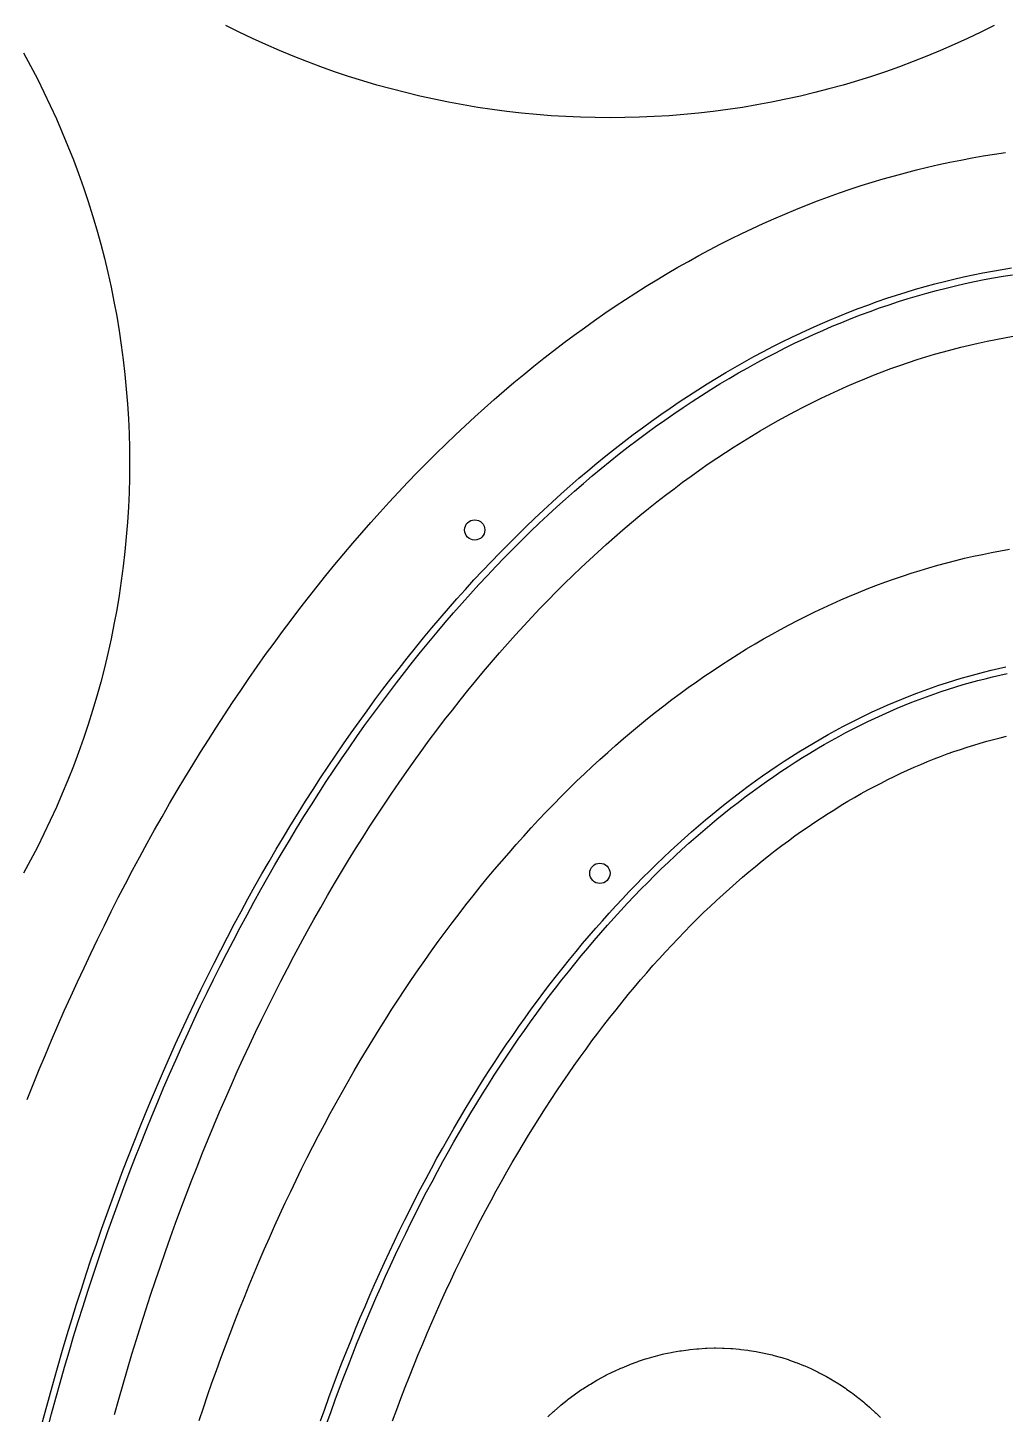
# Model space of a CAD drawing. Header units: metres. Extents: x 10 to 1210, y 10 to 2778.
# Drawn here: x 859 to 1003.4, y 2258.5 to 2463.3 of the extents above; entities that cross this region are included whole.
import ezdxf

# ---------------------------------------------------------------- set-up
doc = ezdxf.new("R2010")
doc.units = ezdxf.units.M
for name, color, linetype in [('ACIKLIK', 5, 'Continuous'), ('ASKI_DELIK', 6, 'Continuous'), ('CAM_SABLON', 4, 'Continuous'), ('DIS_KENAR_V91_Z3', 1, 'Continuous'), ('LAMBA_T4_Z4', 3, 'Continuous')]:
    doc.layers.add(name, color=color, linetype=linetype)

msp = doc.modelspace()

# ---------------------------------------------------------------- linework, layer by layer
at = {"layer": 'ACIKLIK'}
for points in [[(871.79, 2258.46), (872.41, 2260.69), (873.05, 2262.92), (873.7, 2265.14), (874.36, 2267.35), (875.03, 2269.54), (875.71, 2271.73), (876.4, 2273.91), (877.11, 2276.07), (877.83, 2278.22), (878.56, 2280.37), (879.3, 2282.5), (880.05, 2284.62), (880.81, 2286.73), (881.59, 2288.82), (882.37, 2290.91), (883.17, 2292.98), (883.98, 2295.04), (884.79, 2297.09), (885.62, 2299.12), (886.46, 2301.14), (887.31, 2303.15), (888.17, 2305.15), (889.04, 2307.13), (889.92, 2309.09), (890.81, 2311.05), (891.72, 2312.99), (892.63, 2314.92), (893.55, 2316.83), (894.48, 2318.72), (895.42, 2320.61), (896.37, 2322.47), (897.33, 2324.33), (898.29, 2326.17), (899.27, 2327.99), (900.26, 2329.8), (901.25, 2331.59), (902.26, 2333.36), (903.27, 2335.12), (904.29, 2336.87), (905.32, 2338.6), (906.36, 2340.31), (907.41, 2342.01), (908.46, 2343.69), (909.52, 2345.35), (910.59, 2346.99), (911.67, 2348.62), (912.76, 2350.24), (913.85, 2351.83), (914.95, 2353.41), (916.06, 2354.97), (917.17, 2356.51), (918.29, 2358.04), (919.42, 2359.55), (920.56, 2361.04), (921.7, 2362.51), (922.84, 2363.96), (924, 2365.4), (925.16, 2366.82), (926.32, 2368.22), (927.5, 2369.6), (928.67, 2370.96), (929.86, 2372.31), (931.04, 2373.63), (932.24, 2374.94), (933.44, 2376.23), (934.64, 2377.5), (935.85, 2378.75), (937.06, 2379.98), (938.28, 2381.19), (939.5, 2382.39), (940.73, 2383.56), (941.96, 2384.72), (943.19, 2385.85), (944.43, 2386.97), (945.67, 2388.07), (946.91, 2389.15), (948.16, 2390.21), (949.41, 2391.24), (950.67, 2392.26), (951.92, 2393.26), (953.18, 2394.25), (954.45, 2395.21), (955.71, 2396.15), (956.98, 2397.07), (958.25, 2397.97), (959.52, 2398.86), (960.79, 2399.72), (962.07, 2400.57), (963.35, 2401.39), (964.62, 2402.2), (965.9, 2402.98), (967.19, 2403.75), (968.47, 2404.5), (969.75, 2405.23), (971.04, 2405.93), (972.32, 2406.62), (973.61, 2407.29), (974.9, 2407.94), (976.19, 2408.58), (977.48, 2409.19), (978.77, 2409.78), (980.05, 2410.36), (981.34, 2410.91), (982.63, 2411.45), (983.93, 2411.96), (985.22, 2412.46), (986.51, 2412.94), (987.8, 2413.4), (989.09, 2413.85), (990.38, 2414.27), (991.67, 2414.68), (992.96, 2415.06), (994.25, 2415.43), (995.54, 2415.78), (996.83, 2416.11), (998.12, 2416.43), (999.41, 2416.72), (1000.7, 2417), (1001.98, 2417.26), (1003.27, 2417.5), (1004.56, 2417.72)], [(912.86, 2257.52), (913.47, 2259.17), (914.09, 2260.82), (914.72, 2262.46), (915.35, 2264.08), (916, 2265.7), (916.65, 2267.3), (917.32, 2268.9), (917.99, 2270.48), (918.67, 2272.06), (919.35, 2273.62), (920.05, 2275.17), (920.75, 2276.71), (921.46, 2278.24), (922.18, 2279.76), (922.9, 2281.26), (923.63, 2282.76), (924.37, 2284.24), (925.12, 2285.71), (925.88, 2287.17), (926.64, 2288.61), (927.41, 2290.05), (928.18, 2291.47), (928.96, 2292.88), (929.75, 2294.27), (930.55, 2295.66), (931.35, 2297.03), (932.16, 2298.38), (932.97, 2299.73), (933.8, 2301.06), (934.62, 2302.38), (935.46, 2303.68), (936.3, 2304.97), (937.14, 2306.25), (937.99, 2307.51), (938.85, 2308.76), (939.71, 2309.99), (940.57, 2311.22), (941.45, 2312.42), (942.32, 2313.62), (943.2, 2314.79), (944.09, 2315.96), (944.98, 2317.11), (945.88, 2318.24), (946.78, 2319.36), (947.68, 2320.47), (948.59, 2321.56), (949.5, 2322.64), (950.42, 2323.7), (951.34, 2324.75), (952.27, 2325.78), (953.2, 2326.79), (954.13, 2327.8), (955.06, 2328.78), (956, 2329.75), (956.94, 2330.71), (957.89, 2331.65), (958.83, 2332.58), (959.78, 2333.49), (960.73, 2334.38), (961.69, 2335.26), (962.65, 2336.12), (963.61, 2336.97), (964.57, 2337.8), (965.53, 2338.62), (966.5, 2339.42), (967.46, 2340.21), (968.43, 2340.98), (969.4, 2341.74), (970.37, 2342.48), (971.35, 2343.2), (972.32, 2343.91), (973.3, 2344.6), (974.27, 2345.28), (975.25, 2345.95), (976.23, 2346.59), (977.21, 2347.22), (978.19, 2347.84), (979.16, 2348.44), (980.14, 2349.03), (981.12, 2349.6), (982.1, 2350.16), (983.08, 2350.7), (984.06, 2351.22), (985.05, 2351.73), (986.03, 2352.23), (987, 2352.71), (987.98, 2353.17), (988.96, 2353.62), (989.94, 2354.06), (990.92, 2354.48), (991.9, 2354.89), (992.88, 2355.28), (993.85, 2355.66), (994.83, 2356.02), (995.81, 2356.37), (996.78, 2356.7), (997.75, 2357.02), (998.73, 2357.33), (999.7, 2357.62), (1000.67, 2357.9), (1001.65, 2358.16), (1002.62, 2358.41), (1003.59, 2358.65)]]:
    msp.add_lwpolyline(points, dxfattribs=at)
at = {"layer": 'ASKI_DELIK'}
for centre in [(925, 2389.11), (943.5, 2338.39)]:
    msp.add_circle(centre, 1.5, dxfattribs=at)
at = {"layer": 'CAM_SABLON'}
for points in [[(861.87, 2256.24), (862.49, 2258.55), (863.11, 2260.85), (863.75, 2263.14), (864.4, 2265.42), (865.06, 2267.69), (865.74, 2269.95), (866.43, 2272.2), (867.13, 2274.44), (867.84, 2276.67), (868.56, 2278.89), (869.3, 2281.1), (870.05, 2283.29), (870.81, 2285.48), (871.58, 2287.66), (872.36, 2289.82), (873.16, 2291.97), (873.96, 2294.11), (874.78, 2296.24), (875.61, 2298.35), (876.45, 2300.45), (877.3, 2302.54), (878.16, 2304.62), (879.04, 2306.69), (879.92, 2308.74), (880.82, 2310.78), (881.72, 2312.8), (882.64, 2314.81), (883.57, 2316.81), (884.5, 2318.79), (885.45, 2320.76), (886.41, 2322.72), (887.38, 2324.66), (888.36, 2326.58), (889.35, 2328.49), (890.35, 2330.39), (891.36, 2332.27), (892.37, 2334.14), (893.4, 2335.99), (894.44, 2337.82), (895.49, 2339.64), (896.54, 2341.45), (897.61, 2343.23), (898.68, 2345.01), (899.76, 2346.76), (900.86, 2348.5), (901.96, 2350.22), (903.07, 2351.93), (904.18, 2353.62), (905.31, 2355.29), (906.45, 2356.95), (907.59, 2358.59), (908.74, 2360.21), (909.9, 2361.81), (911.06, 2363.4), (912.24, 2364.97), (913.42, 2366.52), (914.61, 2368.05), (915.8, 2369.57), (917.01, 2371.07), (918.22, 2372.55), (919.43, 2374.01), (920.66, 2375.45), (921.89, 2376.88), (923.13, 2378.28), (924.37, 2379.67), (925.62, 2381.04), (926.88, 2382.39), (928.14, 2383.72), (929.41, 2385.03), (930.68, 2386.33), (931.96, 2387.6), (933.24, 2388.86), (934.53, 2390.09), (935.83, 2391.31), (937.13, 2392.51), (938.43, 2393.68), (939.74, 2394.84), (941.06, 2395.98), (942.37, 2397.1), (943.7, 2398.2), (945.02, 2399.28), (946.36, 2400.34), (947.69, 2401.38), (949.03, 2402.4), (950.37, 2403.4), (951.72, 2404.38), (953.07, 2405.34), (954.43, 2406.28), (955.78, 2407.2), (957.14, 2408.1), (958.51, 2408.98), (959.87, 2409.84), (961.24, 2410.68), (962.61, 2411.5), (963.99, 2412.3), (965.36, 2413.08), (966.74, 2413.84), (968.12, 2414.58), (969.5, 2415.3), (970.89, 2416), (972.27, 2416.68), (973.66, 2417.34), (975.05, 2417.98), (976.44, 2418.6), (977.84, 2419.2), (979.23, 2419.78), (980.63, 2420.34), (982.03, 2420.88), (983.42, 2421.4), (984.82, 2421.9), (986.22, 2422.38), (987.63, 2422.84), (989.03, 2423.28), (990.43, 2423.7), (991.83, 2424.1), (993.24, 2424.48), (994.64, 2424.84), (996.05, 2425.19), (997.46, 2425.51), (998.86, 2425.81), (1000.27, 2426.09), (1001.68, 2426.36), (1003.09, 2426.6), (1004.49, 2426.82)], [(903.17, 2257.16), (903.78, 2258.89), (904.4, 2260.61), (905.04, 2262.32), (905.68, 2264.02), (906.33, 2265.71), (906.99, 2267.39), (907.65, 2269.06), (908.33, 2270.73), (909.02, 2272.38), (909.71, 2274.02), (910.41, 2275.65), (911.12, 2277.27), (911.84, 2278.87), (912.57, 2280.47), (913.31, 2282.06), (914.05, 2283.63), (914.81, 2285.2), (915.57, 2286.75), (916.34, 2288.29), (917.11, 2289.82), (917.9, 2291.33), (918.69, 2292.84), (919.49, 2294.33), (920.3, 2295.81), (921.11, 2297.28), (921.94, 2298.73), (922.77, 2300.17), (923.6, 2301.6), (924.45, 2303.02), (925.3, 2304.42), (926.15, 2305.81), (927.02, 2307.19), (927.89, 2308.55), (928.77, 2309.91), (929.65, 2311.24), (930.54, 2312.57), (931.44, 2313.88), (932.35, 2315.17), (933.26, 2316.45), (934.17, 2317.72), (935.09, 2318.98), (936.02, 2320.22), (936.95, 2321.44), (937.89, 2322.65), (938.84, 2323.85), (939.79, 2325.03), (940.74, 2326.2), (941.7, 2327.35), (942.67, 2328.49), (943.64, 2329.61), (944.61, 2330.72), (945.59, 2331.81), (946.58, 2332.89), (947.57, 2333.96), (948.56, 2335), (949.56, 2336.04), (950.56, 2337.05), (951.56, 2338.06), (952.57, 2339.04), (953.59, 2340.01), (954.61, 2340.97), (955.63, 2341.91), (956.65, 2342.84), (957.68, 2343.74), (958.71, 2344.64), (959.74, 2345.52), (960.78, 2346.38), (961.82, 2347.22), (962.87, 2348.05), (963.91, 2348.87), (964.96, 2349.67), (966.01, 2350.45), (967.07, 2351.22), (968.12, 2351.97), (969.18, 2352.7), (970.24, 2353.42), (971.3, 2354.12), (972.37, 2354.81), (973.43, 2355.48), (974.5, 2356.14), (975.57, 2356.78), (976.64, 2357.4), (977.71, 2358.01), (978.79, 2358.6), (979.86, 2359.18), (980.94, 2359.74), (982.01, 2360.28), (983.09, 2360.81), (984.17, 2361.33), (985.25, 2361.82), (986.33, 2362.3), (987.41, 2362.77), (988.5, 2363.22), (989.58, 2363.65), (990.66, 2364.07), (991.75, 2364.48), (992.83, 2364.86), (993.92, 2365.23), (995, 2365.59), (996.09, 2365.93), (997.17, 2366.26), (998.26, 2366.57), (999.35, 2366.86), (1000.43, 2367.14), (1001.52, 2367.41), (1002.61, 2367.65), (1003.69, 2367.89)]]:
    msp.add_lwpolyline(points, dxfattribs=at)
at = {"layer": 'DIS_KENAR_V91_Z3'}
for points in [[(1001.75, 2463.62), (999.8, 2462.65), (997.83, 2461.71), (995.84, 2460.81), (993.84, 2459.94), (991.83, 2459.1), (989.8, 2458.3), (987.75, 2457.54), (985.7, 2456.81), (983.63, 2456.12), (981.55, 2455.46), (979.45, 2454.84), (977.35, 2454.26), (975.24, 2453.71), (973.12, 2453.2), (970.99, 2452.73), (968.85, 2452.3), (966.71, 2451.9), (964.55, 2451.54), (962.4, 2451.22), (960.23, 2450.93), (958.07, 2450.68), (955.89, 2450.48), (953.72, 2450.3), (951.54, 2450.17), (949.36, 2450.08), (947.18, 2450.02), (945, 2450), (942.82, 2450.02), (940.64, 2450.08), (938.46, 2450.17), (936.28, 2450.3), (934.11, 2450.48), (931.93, 2450.68), (929.77, 2450.93), (927.6, 2451.22), (925.45, 2451.54), (923.29, 2451.9), (921.15, 2452.3), (919.01, 2452.73), (916.88, 2453.2), (914.76, 2453.71), (912.65, 2454.26), (910.55, 2454.84), (908.45, 2455.46), (906.37, 2456.12), (904.3, 2456.81), (902.25, 2457.54), (900.2, 2458.3), (898.17, 2459.1), (896.16, 2459.94), (894.16, 2460.81), (892.17, 2461.71), (890.2, 2462.65), (888.25, 2463.62)], [(858.33, 2459.6), (859.37, 2457.68), (860.38, 2455.75), (861.35, 2453.8), (862.29, 2451.83), (863.19, 2449.84), (864.06, 2447.84), (864.9, 2445.83), (865.7, 2443.8), (866.46, 2441.75), (867.19, 2439.7), (867.88, 2437.63), (868.54, 2435.55), (869.16, 2433.45), (869.74, 2431.35), (870.29, 2429.24), (870.8, 2427.12), (871.27, 2424.99), (871.7, 2422.85), (872.1, 2420.71), (872.46, 2418.55), (872.78, 2416.4), (873.07, 2414.23), (873.32, 2412.07), (873.52, 2409.89), (873.7, 2407.72), (873.83, 2405.54), (873.92, 2403.36), (873.98, 2401.18), (874, 2399), (874, 2399), (873.98, 2396.82), (873.92, 2394.64), (873.83, 2392.46), (873.7, 2390.28), (873.52, 2388.11), (873.32, 2385.93), (873.07, 2383.77), (872.78, 2381.6), (872.46, 2379.45), (872.1, 2377.29), (871.7, 2375.15), (871.27, 2373.01), (870.8, 2370.88), (870.29, 2368.76), (869.74, 2366.65), (869.16, 2364.55), (868.54, 2362.45), (867.88, 2360.37), (867.19, 2358.3), (866.46, 2356.25), (865.7, 2354.2), (864.9, 2352.17), (864.06, 2350.16), (863.19, 2348.16), (862.29, 2346.17), (861.35, 2344.2), (860.38, 2342.25), (859.37, 2340.32), (858.33, 2338.4)], [(858.87, 2304.98), (859.76, 2307.19), (860.65, 2309.39), (861.56, 2311.58), (862.48, 2313.76), (863.42, 2315.92), (864.36, 2318.07), (865.32, 2320.21), (866.29, 2322.34), (867.27, 2324.45), (868.26, 2326.54), (869.26, 2328.63), (870.28, 2330.7), (871.3, 2332.75), (872.34, 2334.8), (873.39, 2336.82), (874.45, 2338.84), (875.52, 2340.83), (876.61, 2342.82), (877.7, 2344.79), (878.8, 2346.74), (879.92, 2348.68), (881.04, 2350.6), (882.18, 2352.51), (883.33, 2354.4), (884.48, 2356.27), (885.65, 2358.13), (886.83, 2359.98), (888.01, 2361.8), (889.21, 2363.61), (890.42, 2365.41), (891.64, 2367.18), (892.87, 2368.94), (894.1, 2370.69), (895.35, 2372.41), (896.6, 2374.12), (897.87, 2375.81), (899.15, 2377.49), (900.43, 2379.14), (901.72, 2380.78), (903.02, 2382.4), (904.34, 2384.01), (905.66, 2385.59), (906.98, 2387.16), (908.32, 2388.71), (909.67, 2390.23), (911.02, 2391.75), (912.38, 2393.24), (913.75, 2394.71), (915.13, 2396.17), (916.52, 2397.6), (917.91, 2399.02), (919.32, 2400.41), (920.73, 2401.79), (922.14, 2403.15), (923.57, 2404.49), (925, 2405.81), (926.44, 2407.11), (927.89, 2408.39), (929.34, 2409.65), (930.8, 2410.88), (932.27, 2412.1), (933.74, 2413.3), (935.22, 2414.48), (936.71, 2415.64), (938.2, 2416.78), (939.7, 2417.89), (941.21, 2418.99), (942.72, 2420.06), (944.24, 2421.12), (945.76, 2422.15), (947.29, 2423.16), (948.82, 2424.16), (950.36, 2425.13), (951.91, 2426.07), (953.46, 2427), (955.02, 2427.91), (956.58, 2428.79), (958.14, 2429.66), (959.71, 2430.5), (961.29, 2431.32), (962.87, 2432.12), (964.45, 2432.89), (966.04, 2433.65), (967.63, 2434.38), (969.22, 2435.09), (970.82, 2435.78), (972.43, 2436.44), (974.03, 2437.09), (975.65, 2437.71), (977.26, 2438.31), (978.88, 2438.89), (980.5, 2439.44), (982.12, 2439.98), (983.75, 2440.49), (985.38, 2440.98), (987.01, 2441.44), (988.64, 2441.89), (990.28, 2442.31), (991.92, 2442.7), (993.56, 2443.08), (995.2, 2443.43), (996.84, 2443.76), (998.49, 2444.07), (1000.14, 2444.36), (1001.79, 2444.62), (1003.44, 2444.86)], [(884.29, 2257.55), (884.91, 2259.41), (885.54, 2261.27), (886.18, 2263.12), (886.84, 2264.96), (887.5, 2266.79), (888.17, 2268.61), (888.85, 2270.42), (889.55, 2272.22), (890.25, 2274.02), (890.96, 2275.8), (891.68, 2277.57), (892.42, 2279.34), (893.16, 2281.09), (893.91, 2282.83), (894.67, 2284.56), (895.44, 2286.29), (896.22, 2288), (897.01, 2289.7), (897.81, 2291.39), (898.62, 2293.06), (899.43, 2294.73), (900.26, 2296.39), (901.1, 2298.03), (901.94, 2299.66), (902.8, 2301.28), (903.66, 2302.89), (904.53, 2304.49), (905.41, 2306.07), (906.3, 2307.65), (907.2, 2309.21), (908.1, 2310.76), (909.02, 2312.29), (909.94, 2313.81), (910.87, 2315.32), (911.81, 2316.82), (912.76, 2318.31), (913.72, 2319.78), (914.68, 2321.23), (915.65, 2322.68), (916.63, 2324.11), (917.62, 2325.53), (918.62, 2326.93), (919.62, 2328.32), (920.63, 2329.7), (921.65, 2331.06), (922.68, 2332.41), (923.71, 2333.74), (924.76, 2335.06), (925.8, 2336.37), (926.86, 2337.66), (927.92, 2338.93), (928.99, 2340.19), (930.07, 2341.44), (931.15, 2342.67), (932.24, 2343.89), (933.34, 2345.09), (934.44, 2346.28), (935.55, 2347.45), (936.67, 2348.6), (937.79, 2349.75), (938.92, 2350.87), (940.06, 2351.98), (941.2, 2353.07), (942.35, 2354.15), (943.5, 2355.21), (944.66, 2356.26), (945.82, 2357.29), (946.99, 2358.3), (948.17, 2359.3), (949.35, 2360.28), (950.54, 2361.25), (951.73, 2362.2), (952.93, 2363.13), (954.13, 2364.05), (955.34, 2364.94), (956.55, 2365.83), (957.77, 2366.69), (958.99, 2367.54), (960.22, 2368.37), (961.45, 2369.19), (962.69, 2369.99), (963.93, 2370.77), (965.17, 2371.53), (966.42, 2372.28), (967.67, 2373.01), (968.93, 2373.72), (970.19, 2374.42), (971.45, 2375.09), (972.72, 2375.75), (973.99, 2376.4), (975.27, 2377.02), (976.55, 2377.63), (977.83, 2378.22), (979.11, 2378.79), (980.4, 2379.35), (981.69, 2379.88), (982.99, 2380.4), (984.28, 2380.9), (985.58, 2381.39), (986.88, 2381.85), (988.19, 2382.3), (989.5, 2382.73), (990.81, 2383.14), (992.12, 2383.53), (993.43, 2383.91), (994.75, 2384.27), (996.07, 2384.6), (997.39, 2384.93), (998.71, 2385.23), (1000.03, 2385.51), (1001.35, 2385.78), (1002.68, 2386.03), (1004.01, 2386.26)], [(935.8, 2258.11), (936.62, 2258.87), (936.78, 2259.01), (937.62, 2259.73), (937.78, 2259.87), (938.65, 2260.57), (938.82, 2260.7), (939.71, 2261.36), (939.89, 2261.48), (940.8, 2262.12), (940.98, 2262.23), (941.92, 2262.83), (942.1, 2262.94), (943.05, 2263.51), (943.24, 2263.61), (944.21, 2264.14), (944.4, 2264.24), (945.39, 2264.73), (945.58, 2264.82), (946.58, 2265.28), (946.78, 2265.36), (947.8, 2265.78), (948, 2265.86), (949.02, 2266.24), (949.22, 2266.31), (950.26, 2266.65), (950.46, 2266.72), (951.5, 2267.02), (951.72, 2267.08), (952.76, 2267.34), (952.97, 2267.39), (954.02, 2267.61), (954.24, 2267.65), (955.29, 2267.84), (955.5, 2267.87), (956.56, 2268.01), (956.78, 2268.04), (957.82, 2268.15), (958.05, 2268.16), (959.09, 2268.23), (959.31, 2268.24), (960.36, 2268.27), (960.58, 2268.27), (961.61, 2268.26), (961.84, 2268.25), (962.87, 2268.2), (963.09, 2268.18), (964.11, 2268.1), (964.33, 2268.07), (965.35, 2267.95), (965.57, 2267.92), (966.57, 2267.75), (966.79, 2267.71), (967.78, 2267.52), (967.99, 2267.47), (968.97, 2267.24), (969.18, 2267.18), (970.15, 2266.91), (970.36, 2266.85), (971.3, 2266.55), (971.51, 2266.48), (972.44, 2266.15), (972.65, 2266.07), (973.56, 2265.7), (973.76, 2265.62), (974.66, 2265.23), (974.85, 2265.14), (975.73, 2264.71), (975.92, 2264.62), (976.78, 2264.16), (976.96, 2264.06), (977.8, 2263.58), (977.98, 2263.48), (978.8, 2262.97), (978.97, 2262.86), (979.77, 2262.33), (979.93, 2262.21), (980.71, 2261.66), (980.86, 2261.54), (981.62, 2260.97), (981.77, 2260.85), (982.5, 2260.25), (982.64, 2260.13), (983.35, 2259.51), (983.48, 2259.39), (984.16, 2258.76), (984.3, 2258.63), (984.95, 2257.99)]]:
    msp.add_lwpolyline(points, dxfattribs=at)
at = {"layer": 'LAMBA_T4_Z4'}
for points in [[(860.91, 2256.49), (861.52, 2258.81), (862.15, 2261.11), (862.79, 2263.41), (863.44, 2265.69), (864.11, 2267.97), (864.78, 2270.24), (865.47, 2272.49), (866.17, 2274.74), (866.89, 2276.98), (867.61, 2279.2), (868.35, 2281.42), (869.1, 2283.62), (869.86, 2285.81), (870.64, 2287.99), (871.42, 2290.16), (872.22, 2292.32), (873.03, 2294.47), (873.85, 2296.6), (874.68, 2298.72), (875.52, 2300.83), (876.37, 2302.93), (877.24, 2305.01), (878.12, 2307.08), (879, 2309.14), (879.9, 2311.18), (880.81, 2313.21), (881.73, 2315.23), (882.66, 2317.23), (883.6, 2319.22), (884.55, 2321.2), (885.51, 2323.16), (886.49, 2325.11), (887.47, 2327.04), (888.46, 2328.96), (889.46, 2330.86), (890.48, 2332.75), (891.5, 2334.62), (892.53, 2336.48), (893.57, 2338.32), (894.62, 2340.14), (895.68, 2341.95), (896.75, 2343.75), (897.83, 2345.53), (898.92, 2347.29), (900.01, 2349.04), (901.12, 2350.77), (902.23, 2352.48), (903.35, 2354.18), (904.48, 2355.85), (905.62, 2357.52), (906.77, 2359.16), (907.93, 2360.79), (909.09, 2362.4), (910.26, 2364), (911.44, 2365.57), (912.63, 2367.13), (913.82, 2368.67), (915.02, 2370.19), (916.23, 2371.7), (917.45, 2373.18), (918.67, 2374.65), (919.9, 2376.1), (921.14, 2377.53), (922.38, 2378.95), (923.63, 2380.34), (924.88, 2381.72), (926.15, 2383.07), (927.41, 2384.41), (928.69, 2385.73), (929.97, 2387.03), (931.26, 2388.31), (932.55, 2389.57), (933.84, 2390.82), (935.15, 2392.04), (936.45, 2393.24), (937.77, 2394.43), (939.08, 2395.59), (940.4, 2396.74), (941.73, 2397.86), (943.06, 2398.97), (944.4, 2400.06), (945.74, 2401.12), (947.08, 2402.17), (948.43, 2403.2), (949.78, 2404.2), (951.14, 2405.19), (952.5, 2406.16), (953.86, 2407.1), (955.23, 2408.03), (956.6, 2408.94), (957.97, 2409.82), (959.34, 2410.69), (960.72, 2411.54), (962.1, 2412.36), (963.49, 2413.17), (964.87, 2413.95), (966.26, 2414.72), (967.65, 2415.47), (969.05, 2416.19), (970.44, 2416.9), (971.84, 2417.58), (973.24, 2418.25), (974.64, 2418.89), (976.04, 2419.52), (977.45, 2420.12), (978.85, 2420.71), (980.26, 2421.27), (981.67, 2421.81), (983.08, 2422.34), (984.49, 2422.84), (985.91, 2423.33), (987.32, 2423.79), (988.73, 2424.24), (990.15, 2424.66), (991.57, 2425.06), (992.98, 2425.45), (994.4, 2425.81), (995.82, 2426.16), (997.24, 2426.48), (998.66, 2426.79), (1000.08, 2427.07), (1001.5, 2427.34), (1002.92, 2427.59), (1004.34, 2427.81)], [(902.22, 2257.49), (902.84, 2259.22), (903.46, 2260.95), (904.1, 2262.67), (904.74, 2264.38), (905.39, 2266.07), (906.06, 2267.76), (906.73, 2269.44), (907.41, 2271.11), (908.09, 2272.76), (908.79, 2274.41), (909.5, 2276.05), (910.21, 2277.67), (910.93, 2279.29), (911.66, 2280.89), (912.4, 2282.48), (913.15, 2284.06), (913.91, 2285.63), (914.67, 2287.19), (915.44, 2288.74), (916.22, 2290.27), (917.01, 2291.8), (917.81, 2293.31), (918.61, 2294.8), (919.42, 2296.29), (920.24, 2297.76), (921.07, 2299.23), (921.9, 2300.67), (922.74, 2302.11), (923.59, 2303.53), (924.44, 2304.94), (925.31, 2306.34), (926.17, 2307.73), (927.05, 2309.1), (927.93, 2310.45), (928.82, 2311.8), (929.72, 2313.13), (930.62, 2314.44), (931.53, 2315.75), (932.44, 2317.04), (933.36, 2318.31), (934.29, 2319.57), (935.22, 2320.82), (936.16, 2322.05), (937.11, 2323.27), (938.05, 2324.47), (939.01, 2325.66), (939.97, 2326.84), (940.94, 2328), (941.91, 2329.14), (942.88, 2330.27), (943.86, 2331.39), (944.85, 2332.49), (945.84, 2333.57), (946.84, 2334.64), (947.84, 2335.7), (948.84, 2336.74), (949.85, 2337.76), (950.86, 2338.77), (951.88, 2339.76), (952.9, 2340.74), (953.92, 2341.7), (954.95, 2342.65), (955.98, 2343.58), (957.02, 2344.5), (958.06, 2345.4), (959.1, 2346.28), (960.15, 2347.15), (961.2, 2348), (962.25, 2348.84), (963.3, 2349.66), (964.36, 2350.47), (965.42, 2351.25), (966.48, 2352.03), (967.55, 2352.79), (968.61, 2353.53), (969.68, 2354.25), (970.75, 2354.96), (971.83, 2355.66), (972.9, 2356.33), (973.98, 2356.99), (975.06, 2357.64), (976.14, 2358.27), (977.22, 2358.88), (978.31, 2359.48), (979.39, 2360.06), (980.48, 2360.63), (981.57, 2361.18), (982.66, 2361.71), (983.75, 2362.23), (984.84, 2362.73), (985.93, 2363.22), (987.02, 2363.69), (988.12, 2364.14), (989.21, 2364.58), (990.31, 2365.01), (991.4, 2365.41), (992.5, 2365.81), (993.6, 2366.18), (994.7, 2366.54), (995.79, 2366.89), (996.89, 2367.22), (997.99, 2367.53), (999.09, 2367.83), (1000.19, 2368.11), (1001.29, 2368.38), (1002.39, 2368.63), (1003.49, 2368.87)]]:
    msp.add_lwpolyline(points, dxfattribs=at)

doc.saveas('drawing.dxf')
